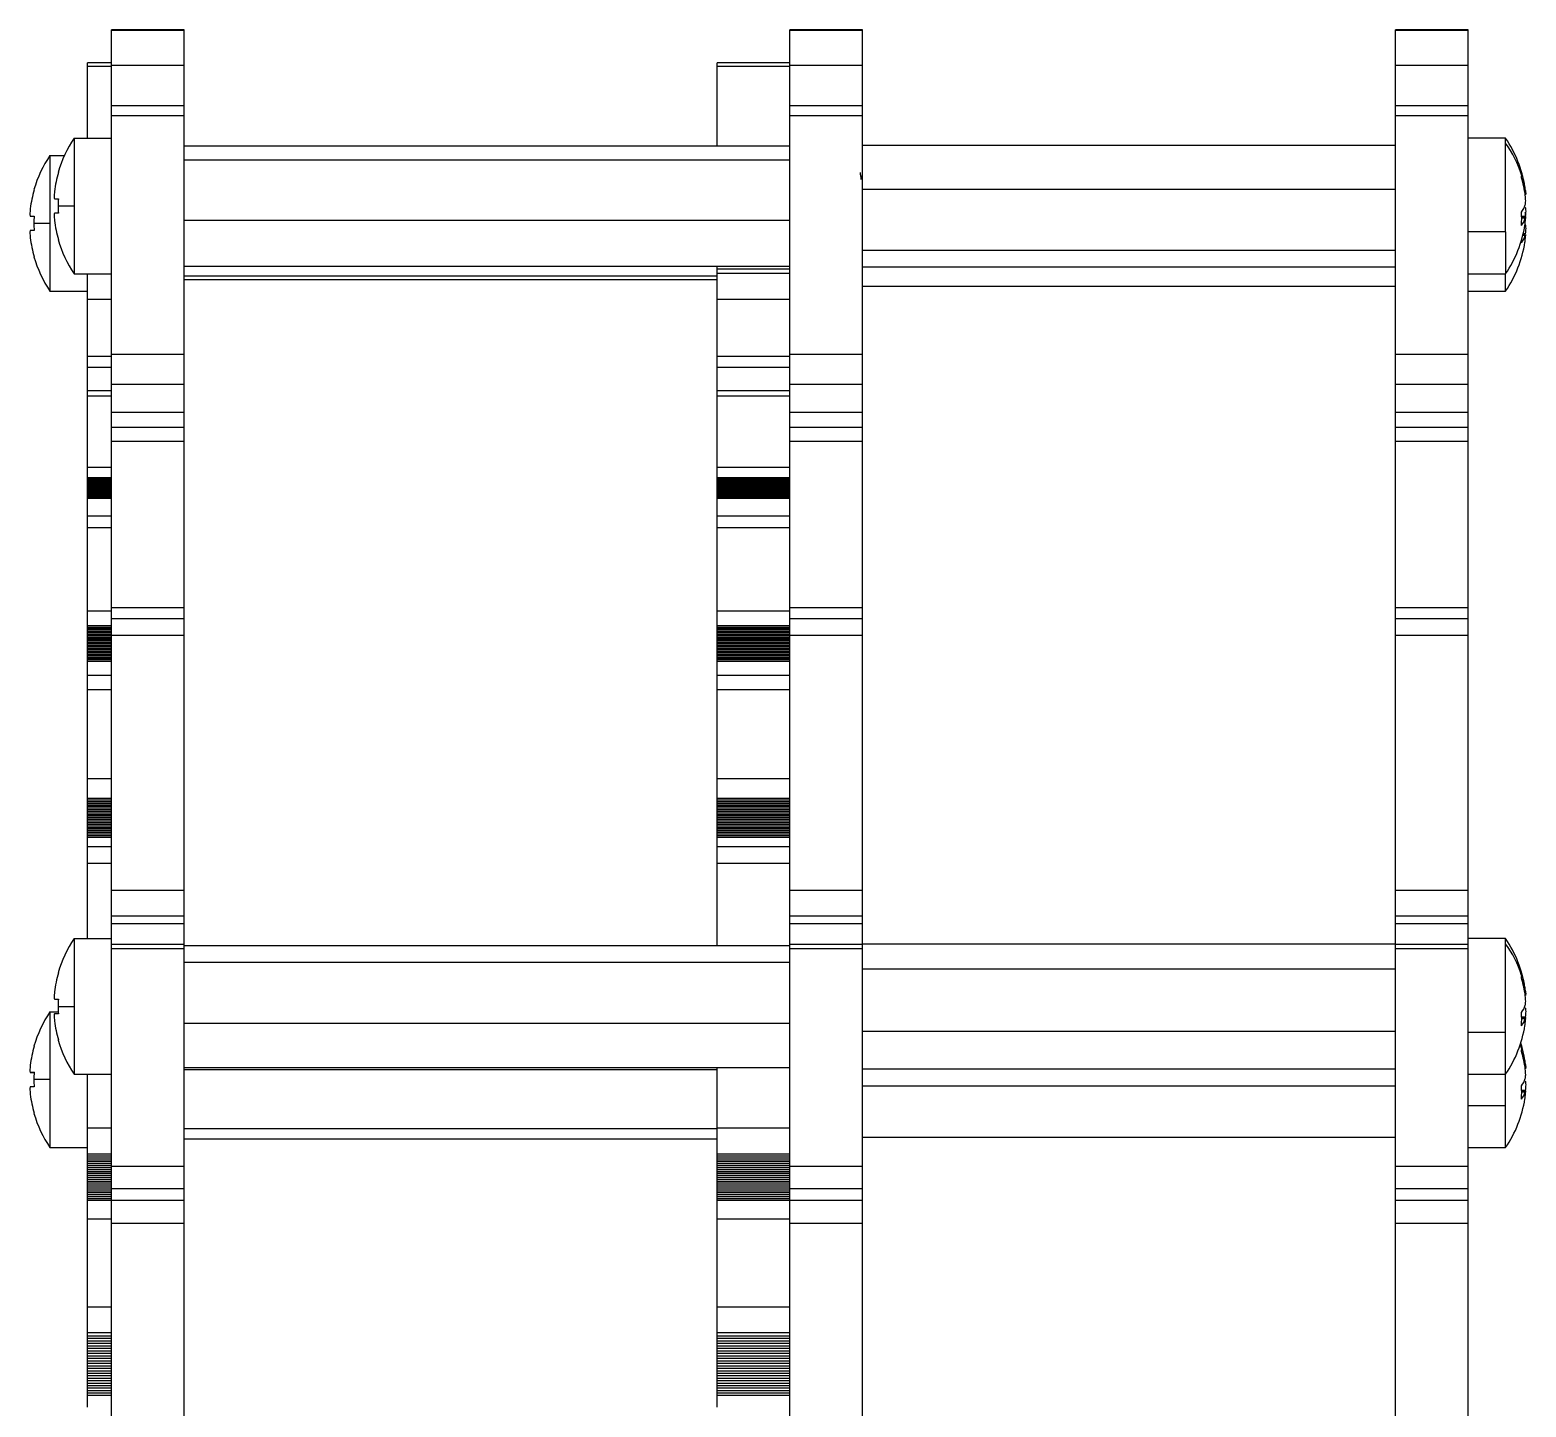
# Model space of a CAD drawing. Header units: millimetres. Extents: x 0 to 1189, y 0 to 841.
# Drawn here: x 203.2 to 326.7, y 274.3 to 388 of the extents above; entities that cross this region are included whole.
import ezdxf

# ---------------------------------------------------------------- set-up
doc = ezdxf.new("R2010")
doc.units = ezdxf.units.MM

msp = doc.modelspace()

# ---------------------------------------------------------------- linework, layer by layer
at = {"color": 7, "linetype": 'Continuous', "lineweight": 25}
for p, q in [((215.911, 387.968), (209.911, 387.968)), ((209.911, 387.939), (209.911, 387.968)), ((209.911, 387.939), (215.911, 387.939)), ((209.911, 385.051), (209.911, 387.939)), ((215.911, 387.939), (215.911, 387.968)), ((215.911, 385.051), (215.911, 387.939)), ((271.911, 387.968), (265.911, 387.968)), ((265.911, 387.939), (265.911, 387.968)), ((265.911, 387.939), (271.911, 387.939)), ((265.911, 385.051), (265.911, 387.939)), ((271.911, 387.939), (271.911, 387.968)), ((271.911, 385.051), (271.911, 387.939)), ((321.911, 387.968), (315.911, 387.968)), ((315.911, 387.939), (315.911, 387.968)), ((315.911, 387.939), (321.911, 387.939)), ((315.911, 385.051), (315.911, 387.939)), ((321.911, 387.939), (321.911, 387.968)), ((321.911, 385.051), (321.911, 387.939)), ((209.911, 385.246), (207.911, 385.246)), ((207.911, 384.987), (207.911, 385.246)), ((207.911, 379.042), (207.911, 384.987)), ((209.911, 385.051), (215.911, 385.051)), ((209.911, 381.732), (209.911, 385.051)), ((215.911, 381.732), (215.911, 385.051)), ((265.911, 385.246), (259.911, 385.246)), ((259.911, 384.987), (259.911, 385.246)), ((259.911, 384.987), (265.911, 384.987)), ((259.911, 378.41), (259.911, 384.987)), ((265.911, 385.051), (271.911, 385.051)), ((265.911, 381.732), (265.911, 385.051)), ((271.911, 381.732), (271.911, 385.051)), ((315.911, 385.051), (321.911, 385.051)), ((315.911, 381.732), (315.911, 385.051)), ((321.911, 381.732), (321.911, 385.051)), ((209.911, 381.732), (215.911, 381.732)), ((209.911, 380.916), (209.911, 381.732)), ((215.911, 380.916), (215.911, 381.732)), ((265.911, 381.732), (271.911, 381.732)), ((265.911, 380.916), (265.911, 381.732)), ((271.911, 380.916), (271.911, 381.732)), ((315.911, 381.732), (321.911, 381.732)), ((315.911, 380.916), (315.911, 381.732)), ((321.911, 380.916), (321.911, 381.732)), ((209.911, 380.916), (215.911, 380.916)), ((209.911, 361.201), (209.911, 380.916)), ((215.911, 361.201), (215.911, 380.916)), ((265.911, 380.916), (271.911, 380.916)), ((265.911, 361.201), (265.911, 380.916)), ((271.911, 361.201), (271.911, 380.916)), ((315.911, 380.916), (321.911, 380.916)), ((315.911, 361.201), (315.911, 380.916)), ((321.911, 361.201), (321.911, 380.916)), ((206.826, 379.042), (206.826, 373.442)), ((206.826, 379.042), (209.911, 379.042)), ((215.911, 378.41), (265.911, 378.41)), ((271.911, 378.468), (315.911, 378.468)), ((324.996, 379.042), (321.911, 379.042)), ((324.996, 378.617), (324.996, 379.042)), ((324.996, 371.303), (324.996, 378.617)), ((204.826, 377.614), (204.826, 372.014)), ((204.826, 377.614), (206.023, 377.614)), ((215.911, 377.244), (265.911, 377.244)), ((271.911, 375.881), (271.772, 375.881)), ((203.519, 374.778), (203.503, 374.787)), ((271.911, 374.815), (315.911, 374.815)), ((326.609, 374.409), (326.683, 374.409)), ((205.201, 374.042), (205.519, 374.042)), ((205.503, 373.442), (206.826, 373.442)), ((206.826, 373.442), (206.826, 367.842)), ((203.201, 372.614), (203.519, 372.614)), ((203.503, 372.014), (204.826, 372.014)), ((204.826, 372.014), (204.826, 366.414)), ((205.519, 372.842), (205.201, 372.842)), ((215.911, 372.276), (265.911, 372.276)), ((326.683, 372.474), (326.318, 372.474)), ((203.519, 371.414), (203.201, 371.414)), ((324.996, 371.303), (321.911, 371.303)), ((324.996, 371.303), (324.996, 367.842)), ((326.683, 371.046), (326.42, 371.046)), ((271.911, 369.788), (315.911, 369.788)), ((215.911, 368.473), (265.911, 368.473)), ((259.911, 368.241), (259.911, 368.473)), ((259.911, 368.241), (265.911, 368.241)), ((259.911, 367.899), (259.911, 368.241)), ((271.911, 368.415), (315.911, 368.415)), ((206.826, 367.842), (209.911, 367.842)), ((207.911, 365.748), (207.911, 367.842)), ((215.911, 367.683), (259.911, 367.683)), ((215.911, 367.361), (259.911, 367.361)), ((259.911, 367.899), (265.911, 367.899)), ((259.911, 365.748), (259.911, 367.899)), ((321.911, 367.842), (324.996, 367.842)), ((324.996, 366.414), (324.996, 367.842)), ((204.826, 366.414), (207.911, 366.414)), ((207.911, 361.059), (207.911, 365.748)), ((259.911, 365.748), (265.911, 365.748)), ((259.911, 361.059), (259.911, 365.748)), ((271.911, 366.824), (315.911, 366.824)), ((321.911, 366.414), (324.996, 366.414)), ((207.911, 361.059), (209.911, 361.059)), ((207.911, 360.132), (207.911, 361.059)), ((209.911, 361.201), (215.911, 361.201)), ((209.911, 358.728), (209.911, 361.201)), ((215.911, 358.728), (215.911, 361.201)), ((259.911, 361.059), (265.911, 361.059)), ((259.911, 360.132), (259.911, 361.059)), ((265.911, 361.201), (271.911, 361.201)), ((265.911, 358.728), (265.911, 361.201)), ((271.911, 358.728), (271.911, 361.201)), ((315.911, 361.201), (321.911, 361.201)), ((315.911, 358.728), (315.911, 361.201)), ((321.911, 358.728), (321.911, 361.201)), ((207.911, 358.215), (207.911, 360.132)), ((259.911, 360.132), (265.911, 360.132)), ((259.911, 358.215), (259.911, 360.132)), ((207.911, 357.761), (207.911, 358.215)), ((209.911, 358.728), (215.911, 358.728)), ((209.911, 356.429), (209.911, 358.728)), ((215.911, 356.429), (215.911, 358.728)), ((259.911, 358.215), (265.911, 358.215)), ((259.911, 357.761), (259.911, 358.215)), ((265.911, 358.728), (271.911, 358.728)), ((265.911, 356.429), (265.911, 358.728)), ((271.911, 356.429), (271.911, 358.728)), ((315.911, 358.728), (321.911, 358.728)), ((315.911, 356.429), (315.911, 358.728)), ((321.911, 356.429), (321.911, 358.728)), ((207.911, 351.892), (207.911, 357.761)), ((259.911, 357.761), (265.911, 357.761)), ((259.911, 351.892), (259.911, 357.761)), ((209.911, 356.429), (215.911, 356.429)), ((209.911, 355.187), (209.911, 356.429)), ((215.911, 355.187), (215.911, 356.429)), ((265.911, 356.429), (271.911, 356.429)), ((265.911, 355.187), (265.911, 356.429)), ((271.911, 355.187), (271.911, 356.429)), ((315.911, 356.429), (321.911, 356.429)), ((315.911, 355.187), (315.911, 356.429)), ((321.911, 355.187), (321.911, 356.429)), ((209.911, 355.187), (215.911, 355.187)), ((209.911, 354.027), (209.911, 355.187)), ((215.911, 354.027), (215.911, 355.187)), ((265.911, 355.187), (271.911, 355.187)), ((265.911, 354.027), (265.911, 355.187)), ((271.911, 354.027), (271.911, 355.187)), ((315.911, 355.187), (321.911, 355.187)), ((315.911, 354.027), (315.911, 355.187)), ((321.911, 354.027), (321.911, 355.187)), ((209.911, 354.027), (215.911, 354.027)), ((209.911, 340.307), (209.911, 354.027)), ((215.911, 340.307), (215.911, 354.027)), ((265.911, 354.027), (271.911, 354.027)), ((265.911, 340.307), (265.911, 354.027)), ((271.911, 340.307), (271.911, 354.027)), ((315.911, 354.027), (321.911, 354.027)), ((315.911, 340.307), (315.911, 354.027)), ((321.911, 340.307), (321.911, 354.027)), ((207.911, 351.892), (209.911, 351.892)), ((207.911, 351.048), (207.911, 351.892)), ((207.911, 350.976), (207.911, 351.048)), ((207.911, 350.905), (207.911, 350.976)), ((207.911, 350.834), (207.911, 350.905)), ((207.911, 350.762), (207.911, 350.834)), ((259.911, 351.892), (265.911, 351.892)), ((259.911, 351.048), (259.911, 351.892)), ((259.911, 351.048), (265.911, 351.048)), ((259.911, 350.976), (259.911, 351.048)), ((259.911, 350.976), (265.911, 350.976)), ((259.911, 350.905), (259.911, 350.976)), ((259.911, 350.905), (265.911, 350.905)), ((259.911, 350.834), (259.911, 350.905)), ((259.911, 350.834), (265.911, 350.834)), ((259.911, 350.762), (259.911, 350.834)), ((207.911, 350.691), (207.911, 350.762)), ((207.911, 350.62), (207.911, 350.691)), ((207.911, 350.548), (207.911, 350.62)), ((207.911, 350.477), (207.911, 350.548)), ((207.911, 350.405), (207.911, 350.477)), ((207.911, 350.334), (207.911, 350.405)), ((207.911, 350.262), (207.911, 350.334)), ((207.911, 350.19), (207.911, 350.262)), ((207.911, 350.119), (207.911, 350.19)), ((207.911, 350.047), (207.911, 350.119)), ((207.911, 349.975), (207.911, 350.047)), ((207.911, 349.904), (207.911, 349.975)), ((207.911, 349.832), (207.911, 349.904)), ((207.911, 349.76), (207.911, 349.832)), ((207.911, 349.688), (207.911, 349.76)), ((207.911, 349.616), (207.911, 349.688)), ((207.911, 349.544), (207.911, 349.616)), ((207.911, 349.472), (207.911, 349.544)), ((259.911, 350.762), (265.911, 350.762)), ((259.911, 350.691), (259.911, 350.762)), ((259.911, 350.691), (265.911, 350.691)), ((259.911, 350.62), (259.911, 350.691)), ((259.911, 350.62), (265.911, 350.62)), ((259.911, 350.548), (259.911, 350.62)), ((259.911, 350.548), (265.911, 350.548)), ((259.911, 350.477), (259.911, 350.548)), ((259.911, 350.477), (265.911, 350.477)), ((259.911, 350.405), (259.911, 350.477)), ((259.911, 350.405), (265.911, 350.405)), ((259.911, 350.334), (259.911, 350.405)), ((259.911, 350.334), (265.911, 350.334)), ((259.911, 350.262), (259.911, 350.334)), ((259.911, 350.262), (265.911, 350.262)), ((259.911, 350.19), (259.911, 350.262)), ((259.911, 350.19), (265.911, 350.19)), ((259.911, 350.119), (259.911, 350.19)), ((259.911, 350.119), (265.911, 350.119)), ((259.911, 350.047), (259.911, 350.119)), ((259.911, 350.047), (265.911, 350.047)), ((259.911, 349.975), (259.911, 350.047)), ((259.911, 349.975), (265.911, 349.975)), ((259.911, 349.904), (259.911, 349.975)), ((259.911, 349.904), (265.911, 349.904)), ((259.911, 349.832), (259.911, 349.904)), ((259.911, 349.832), (265.911, 349.832)), ((259.911, 349.76), (259.911, 349.832)), ((259.911, 349.76), (265.911, 349.76)), ((259.911, 349.688), (259.911, 349.76)), ((259.911, 349.688), (265.911, 349.688)), ((259.911, 349.616), (259.911, 349.688)), ((259.911, 349.616), (265.911, 349.616)), ((259.911, 349.544), (259.911, 349.616)), ((259.911, 349.544), (265.911, 349.544)), ((259.911, 349.472), (259.911, 349.544)), ((207.911, 349.4), (207.911, 349.472)), ((207.911, 349.328), (207.911, 349.4)), ((207.911, 347.885), (207.911, 349.328)), ((259.911, 349.472), (265.911, 349.472)), ((259.911, 349.4), (259.911, 349.472)), ((259.911, 349.4), (265.911, 349.4)), ((259.911, 349.328), (259.911, 349.4)), ((259.911, 349.328), (265.911, 349.328)), ((259.911, 347.885), (259.911, 349.328)), ((207.911, 346.921), (207.911, 347.885)), ((259.911, 347.885), (265.911, 347.885)), ((259.911, 346.921), (259.911, 347.885)), ((207.911, 340.03), (207.911, 346.921)), ((259.911, 346.921), (265.911, 346.921)), ((259.911, 340.03), (259.911, 346.921)), ((207.911, 340.03), (209.911, 340.03)), ((207.911, 338.819), (207.911, 340.03)), ((209.911, 340.307), (215.911, 340.307)), ((209.911, 339.385), (209.911, 340.307)), ((215.911, 339.385), (215.911, 340.307)), ((259.911, 340.03), (265.911, 340.03)), ((259.911, 338.819), (259.911, 340.03)), ((265.911, 340.307), (271.911, 340.307)), ((265.911, 339.385), (265.911, 340.307)), ((271.911, 339.385), (271.911, 340.307)), ((315.911, 340.307), (321.911, 340.307)), ((315.911, 339.385), (315.911, 340.307)), ((321.911, 339.385), (321.911, 340.307)), ((207.911, 338.697), (207.911, 338.819)), ((207.911, 338.576), (207.911, 338.697)), ((207.911, 338.454), (207.911, 338.576)), ((207.911, 338.332), (207.911, 338.454)), ((215.911, 339.385), (209.911, 339.385)), ((209.911, 338.034), (209.911, 339.385)), ((215.911, 338.034), (215.911, 339.385)), ((259.911, 338.819), (265.911, 338.819)), ((259.911, 338.697), (259.911, 338.819)), ((259.911, 338.697), (265.911, 338.697)), ((259.911, 338.576), (259.911, 338.697)), ((259.911, 338.576), (265.911, 338.576)), ((259.911, 338.454), (259.911, 338.576)), ((259.911, 338.454), (265.911, 338.454)), ((259.911, 338.332), (259.911, 338.454)), ((271.911, 339.385), (265.911, 339.385)), ((265.911, 338.034), (265.911, 339.385)), ((271.911, 338.034), (271.911, 339.385)), ((321.911, 339.385), (315.911, 339.385)), ((315.911, 338.034), (315.911, 339.385)), ((321.911, 338.034), (321.911, 339.385)), ((207.911, 338.21), (207.911, 338.332)), ((207.911, 338.088), (207.911, 338.21)), ((207.911, 337.966), (207.911, 338.088)), ((207.911, 337.844), (207.911, 337.966)), ((207.911, 337.722), (207.911, 337.844)), ((207.911, 337.6), (207.911, 337.722)), ((207.911, 337.478), (207.911, 337.6)), ((207.911, 337.355), (207.911, 337.478)), ((207.911, 337.233), (207.911, 337.355)), ((207.911, 337.11), (207.911, 337.233)), ((209.911, 338.034), (215.911, 338.034)), ((209.911, 316.995), (209.911, 338.034)), ((215.911, 316.995), (215.911, 338.034)), ((259.911, 338.332), (265.911, 338.332)), ((259.911, 338.21), (259.911, 338.332)), ((259.911, 338.21), (265.911, 338.21)), ((259.911, 338.088), (259.911, 338.21)), ((259.911, 338.088), (265.911, 338.088)), ((259.911, 337.966), (259.911, 338.088)), ((259.911, 337.966), (265.911, 337.966)), ((259.911, 337.844), (259.911, 337.966)), ((259.911, 337.844), (265.911, 337.844)), ((259.911, 337.722), (259.911, 337.844)), ((259.911, 337.722), (265.911, 337.722)), ((259.911, 337.6), (259.911, 337.722)), ((259.911, 337.6), (265.911, 337.6)), ((259.911, 337.478), (259.911, 337.6)), ((259.911, 337.478), (265.911, 337.478)), ((259.911, 337.355), (259.911, 337.478)), ((259.911, 337.355), (265.911, 337.355)), ((259.911, 337.233), (259.911, 337.355)), ((259.911, 337.233), (265.911, 337.233)), ((259.911, 337.11), (259.911, 337.233)), ((265.911, 338.034), (271.911, 338.034)), ((265.911, 316.995), (265.911, 338.034)), ((271.911, 316.995), (271.911, 338.034)), ((315.911, 338.034), (321.911, 338.034)), ((315.911, 316.995), (315.911, 338.034)), ((321.911, 316.995), (321.911, 338.034)), ((207.911, 336.987), (207.911, 337.11)), ((207.911, 336.865), (207.911, 336.987)), ((207.911, 336.742), (207.911, 336.865)), ((207.911, 336.619), (207.911, 336.742)), ((207.911, 336.496), (207.911, 336.619)), ((207.911, 336.373), (207.911, 336.496)), ((207.911, 336.25), (207.911, 336.373)), ((207.911, 336.127), (207.911, 336.25)), ((207.911, 336.004), (207.911, 336.127)), ((207.911, 335.88), (207.911, 336.004)), ((259.911, 337.11), (265.911, 337.11)), ((259.911, 336.987), (259.911, 337.11)), ((259.911, 336.987), (265.911, 336.987)), ((259.911, 336.865), (259.911, 336.987)), ((259.911, 336.865), (265.911, 336.865)), ((259.911, 336.742), (259.911, 336.865)), ((259.911, 336.742), (265.911, 336.742)), ((259.911, 336.619), (259.911, 336.742)), ((259.911, 336.619), (265.911, 336.619)), ((259.911, 336.496), (259.911, 336.619)), ((259.911, 336.496), (265.911, 336.496)), ((259.911, 336.373), (259.911, 336.496)), ((259.911, 336.373), (265.911, 336.373)), ((259.911, 336.25), (259.911, 336.373)), ((259.911, 336.25), (265.911, 336.25)), ((259.911, 336.127), (259.911, 336.25)), ((259.911, 336.127), (265.911, 336.127)), ((259.911, 336.004), (259.911, 336.127)), ((259.911, 336.004), (265.911, 336.004)), ((259.911, 335.88), (259.911, 336.004)), ((207.911, 334.725), (207.911, 335.88)), ((207.911, 333.531), (207.911, 334.725)), ((259.911, 335.88), (265.911, 335.88)), ((259.911, 334.725), (259.911, 335.88)), ((259.911, 334.725), (265.911, 334.725)), ((259.911, 333.531), (259.911, 334.725)), ((207.911, 326.185), (207.911, 333.531)), ((259.911, 333.531), (265.911, 333.531)), ((259.911, 326.185), (259.911, 333.531)), ((207.911, 324.569), (207.911, 326.185)), ((259.911, 326.185), (265.911, 326.185)), ((259.911, 324.569), (259.911, 326.185)), ((207.911, 324.437), (207.911, 324.569)), ((207.911, 324.304), (207.911, 324.437)), ((207.911, 324.171), (207.911, 324.304)), ((207.911, 324.038), (207.911, 324.171)), ((207.911, 323.904), (207.911, 324.038)), ((207.911, 323.771), (207.911, 323.904)), ((207.911, 323.638), (207.911, 323.771)), ((207.911, 323.505), (207.911, 323.638)), ((259.911, 324.569), (265.911, 324.569)), ((259.911, 324.437), (259.911, 324.569)), ((259.911, 324.437), (265.911, 324.437)), ((259.911, 324.304), (259.911, 324.437)), ((259.911, 324.304), (265.911, 324.304)), ((259.911, 324.171), (259.911, 324.304)), ((259.911, 324.171), (265.911, 324.171)), ((259.911, 324.038), (259.911, 324.171)), ((259.911, 324.038), (265.911, 324.038)), ((259.911, 323.904), (259.911, 324.038)), ((259.911, 323.904), (265.911, 323.904)), ((259.911, 323.771), (259.911, 323.904)), ((259.911, 323.771), (265.911, 323.771)), ((259.911, 323.638), (259.911, 323.771)), ((259.911, 323.638), (265.911, 323.638)), ((259.911, 323.505), (259.911, 323.638)), ((207.911, 323.371), (207.911, 323.505)), ((207.911, 323.238), (207.911, 323.371)), ((207.911, 323.104), (207.911, 323.238)), ((207.911, 322.97), (207.911, 323.104)), ((207.911, 322.837), (207.911, 322.97)), ((207.911, 322.703), (207.911, 322.837)), ((207.911, 322.569), (207.911, 322.703)), ((207.911, 322.435), (207.911, 322.569)), ((207.911, 322.301), (207.911, 322.435)), ((259.911, 323.505), (265.911, 323.505)), ((259.911, 323.371), (259.911, 323.505)), ((259.911, 323.371), (265.911, 323.371)), ((259.911, 323.238), (259.911, 323.371)), ((259.911, 323.238), (265.911, 323.238)), ((259.911, 323.104), (259.911, 323.238)), ((259.911, 323.104), (265.911, 323.104)), ((259.911, 322.97), (259.911, 323.104)), ((259.911, 322.97), (265.911, 322.97)), ((259.911, 322.837), (259.911, 322.97)), ((259.911, 322.837), (265.911, 322.837)), ((259.911, 322.703), (259.911, 322.837)), ((259.911, 322.703), (265.911, 322.703)), ((259.911, 322.569), (259.911, 322.703)), ((259.911, 322.569), (265.911, 322.569)), ((259.911, 322.435), (259.911, 322.569)), ((259.911, 322.435), (265.911, 322.435)), ((259.911, 322.301), (259.911, 322.435)), ((207.911, 322.167), (207.911, 322.301)), ((207.911, 322.033), (207.911, 322.167)), ((207.911, 321.899), (207.911, 322.033)), ((207.911, 321.765), (207.911, 321.899)), ((207.911, 321.63), (207.911, 321.765)), ((207.911, 321.496), (207.911, 321.63)), ((207.911, 321.362), (207.911, 321.496)), ((207.911, 320.587), (207.911, 321.362)), ((259.911, 322.301), (265.911, 322.301)), ((259.911, 322.167), (259.911, 322.301)), ((259.911, 322.167), (265.911, 322.167)), ((259.911, 322.033), (259.911, 322.167)), ((259.911, 322.033), (265.911, 322.033)), ((259.911, 321.899), (259.911, 322.033)), ((259.911, 321.899), (265.911, 321.899)), ((259.911, 321.765), (259.911, 321.899)), ((259.911, 321.765), (265.911, 321.765)), ((259.911, 321.63), (259.911, 321.765)), ((259.911, 321.63), (265.911, 321.63)), ((259.911, 321.496), (259.911, 321.63)), ((259.911, 321.496), (265.911, 321.496)), ((259.911, 321.362), (259.911, 321.496)), ((259.911, 321.362), (265.911, 321.362)), ((259.911, 320.587), (259.911, 321.362)), ((207.911, 319.201), (207.911, 320.587)), ((259.911, 320.587), (265.911, 320.587)), ((259.911, 319.201), (259.911, 320.587)), ((207.911, 312.989), (207.911, 319.201)), ((259.911, 319.201), (265.911, 319.201)), ((259.911, 312.418), (259.911, 319.201)), ((209.911, 316.995), (215.911, 316.995)), ((209.911, 314.871), (209.911, 316.995)), ((215.911, 314.871), (215.911, 316.995)), ((265.911, 316.995), (271.911, 316.995)), ((265.911, 314.871), (265.911, 316.995)), ((271.911, 314.871), (271.911, 316.995)), ((315.911, 316.995), (321.911, 316.995)), ((315.911, 314.871), (315.911, 316.995)), ((321.911, 314.871), (321.911, 316.995)), ((209.911, 314.871), (215.911, 314.871)), ((209.911, 314.245), (209.911, 314.871)), ((209.911, 314.245), (215.911, 314.245)), ((209.911, 312.534), (209.911, 314.245)), ((215.911, 314.245), (215.911, 314.871)), ((215.911, 312.534), (215.911, 314.245)), ((265.911, 314.871), (271.911, 314.871)), ((265.911, 314.245), (265.911, 314.871)), ((265.911, 314.245), (271.911, 314.245)), ((265.911, 312.534), (265.911, 314.245)), ((271.911, 314.245), (271.911, 314.871)), ((271.911, 312.534), (271.911, 314.245)), ((315.911, 314.871), (321.911, 314.871)), ((315.911, 314.245), (315.911, 314.871)), ((315.911, 314.245), (321.911, 314.245)), ((315.911, 312.534), (315.911, 314.245)), ((321.911, 314.245), (321.911, 314.871)), ((321.911, 312.534), (321.911, 314.245)), ((206.826, 312.989), (206.826, 307.389)), ((206.826, 312.989), (209.911, 312.989)), ((209.911, 312.534), (215.911, 312.534)), ((209.911, 312.169), (209.911, 312.534)), ((215.911, 312.169), (215.911, 312.534)), ((265.911, 312.534), (271.911, 312.534)), ((265.911, 312.169), (265.911, 312.534)), ((271.911, 312.549), (315.911, 312.549)), ((271.911, 312.169), (271.911, 312.534)), ((315.911, 312.534), (321.911, 312.534)), ((315.911, 312.169), (315.911, 312.534)), ((324.996, 312.989), (321.911, 312.989)), ((321.911, 312.169), (321.911, 312.534)), ((324.996, 312.564), (324.996, 312.989)), ((324.996, 305.25), (324.996, 312.564)), ((209.911, 312.169), (215.911, 312.169)), ((209.911, 294.22), (209.911, 312.169)), ((215.911, 312.418), (265.911, 312.418)), ((215.911, 294.22), (215.911, 312.169)), ((265.911, 312.169), (271.911, 312.169)), ((265.911, 294.22), (265.911, 312.169)), ((271.911, 294.22), (271.911, 312.169)), ((315.911, 312.169), (321.911, 312.169)), ((315.911, 294.22), (315.911, 312.169)), ((321.911, 294.22), (321.911, 312.169)), ((215.911, 311.033), (265.911, 311.033)), ((271.911, 310.496), (315.911, 310.496)), ((205.201, 307.989), (205.519, 307.989)), ((326.609, 308.356), (326.683, 308.356)), ((204.826, 306.937), (204.826, 301.364)), ((204.826, 306.937), (205.512, 306.937)), ((205.519, 306.789), (205.201, 306.789)), ((205.503, 307.389), (206.826, 307.389)), ((206.826, 307.389), (206.826, 301.789)), ((326.683, 306.421), (326.318, 306.421)), ((215.911, 306.004), (265.911, 306.004)), ((271.911, 305.336), (315.911, 305.336)), ((324.996, 305.25), (321.911, 305.25)), ((324.996, 301.789), (324.996, 305.25)), ((203.201, 301.943), (203.519, 301.943)), ((206.826, 301.789), (209.911, 301.789)), ((207.911, 297.381), (207.911, 301.789)), ((215.911, 302.359), (265.911, 302.359)), ((215.911, 302.182), (259.911, 302.182)), ((259.911, 297.381), (259.911, 302.359)), ((271.911, 302.228), (315.911, 302.228)), ((321.911, 301.789), (324.996, 301.789)), ((324.996, 299.199), (324.996, 301.789)), ((326.609, 302.304), (326.683, 302.304)), ((204.826, 301.364), (204.826, 295.737)), ((271.911, 300.827), (315.911, 300.827)), ((326.683, 300.37), (326.318, 300.37)), ((324.996, 299.199), (321.911, 299.199)), ((324.996, 295.737), (324.996, 299.199)), ((207.911, 295.22), (207.911, 297.381)), ((215.911, 297.32), (259.911, 297.32)), ((215.911, 296.474), (259.911, 296.474)), ((259.911, 297.381), (265.911, 297.381)), ((259.911, 295.22), (259.911, 297.381)), ((271.911, 296.604), (315.911, 296.604)), ((204.826, 295.737), (207.911, 295.737)), ((207.911, 295.06), (207.911, 295.22)), ((259.911, 295.22), (265.911, 295.22)), ((259.911, 295.06), (259.911, 295.22)), ((321.911, 295.737), (324.996, 295.737)), ((207.911, 294.9), (207.911, 295.06)), ((207.911, 294.74), (207.911, 294.9)), ((207.911, 294.58), (207.911, 294.74)), ((207.911, 294.42), (207.911, 294.58)), ((207.911, 294.26), (207.911, 294.42)), ((207.911, 294.1), (207.911, 294.26)), ((207.911, 293.94), (207.911, 294.1)), ((209.911, 294.22), (215.911, 294.22)), ((209.911, 292.362), (209.911, 294.22)), ((215.911, 292.362), (215.911, 294.22)), ((259.911, 295.06), (265.911, 295.06)), ((259.911, 294.9), (259.911, 295.06)), ((259.911, 294.9), (265.911, 294.9)), ((259.911, 294.74), (259.911, 294.9)), ((259.911, 294.74), (265.911, 294.74)), ((259.911, 294.58), (259.911, 294.74)), ((259.911, 294.58), (265.911, 294.58)), ((259.911, 294.42), (259.911, 294.58)), ((259.911, 294.42), (265.911, 294.42)), ((259.911, 294.26), (259.911, 294.42)), ((259.911, 294.26), (265.911, 294.26)), ((259.911, 294.1), (259.911, 294.26)), ((259.911, 294.1), (265.911, 294.1)), ((259.911, 293.94), (259.911, 294.1)), ((265.911, 294.22), (271.911, 294.22)), ((265.911, 292.362), (265.911, 294.22)), ((271.911, 292.362), (271.911, 294.22)), ((315.911, 294.22), (321.911, 294.22)), ((315.911, 292.362), (315.911, 294.22)), ((321.911, 292.362), (321.911, 294.22)), ((207.911, 293.78), (207.911, 293.94)), ((207.911, 293.621), (207.911, 293.78)), ((207.911, 293.461), (207.911, 293.621)), ((207.911, 293.301), (207.911, 293.461)), ((207.911, 293.142), (207.911, 293.301)), ((207.911, 292.982), (207.911, 293.142)), ((207.911, 292.823), (207.911, 292.982)), ((207.911, 292.663), (207.911, 292.823)), ((259.911, 293.94), (265.911, 293.94)), ((259.911, 293.78), (259.911, 293.94)), ((259.911, 293.78), (265.911, 293.78)), ((259.911, 293.621), (259.911, 293.78)), ((259.911, 293.621), (265.911, 293.621)), ((259.911, 293.461), (259.911, 293.621)), ((259.911, 293.461), (265.911, 293.461)), ((259.911, 293.301), (259.911, 293.461)), ((259.911, 293.301), (265.911, 293.301)), ((259.911, 293.142), (259.911, 293.301)), ((259.911, 293.142), (265.911, 293.142)), ((259.911, 292.982), (259.911, 293.142)), ((259.911, 292.982), (265.911, 292.982)), ((259.911, 292.823), (259.911, 292.982)), ((259.911, 292.823), (265.911, 292.823)), ((259.911, 292.663), (259.911, 292.823)), ((207.911, 292.504), (207.911, 292.663)), ((207.911, 292.344), (207.911, 292.504)), ((207.911, 292.185), (207.911, 292.344)), ((207.911, 292.026), (207.911, 292.185)), ((207.911, 291.867), (207.911, 292.026)), ((207.911, 291.708), (207.911, 291.867)), ((207.911, 291.549), (207.911, 291.708)), ((207.911, 291.39), (207.911, 291.549)), ((209.911, 292.362), (215.911, 292.362)), ((209.911, 291.4), (209.911, 292.362)), ((215.911, 291.4), (215.911, 292.362)), ((259.911, 292.663), (265.911, 292.663)), ((259.911, 292.504), (259.911, 292.663)), ((259.911, 292.504), (265.911, 292.504)), ((259.911, 292.344), (259.911, 292.504)), ((259.911, 292.344), (265.911, 292.344)), ((259.911, 292.185), (259.911, 292.344)), ((259.911, 292.185), (265.911, 292.185)), ((259.911, 292.026), (259.911, 292.185)), ((259.911, 292.026), (265.911, 292.026)), ((259.911, 291.867), (259.911, 292.026)), ((259.911, 291.867), (265.911, 291.867)), ((259.911, 291.708), (259.911, 291.867)), ((259.911, 291.708), (265.911, 291.708)), ((259.911, 291.549), (259.911, 291.708)), ((259.911, 291.549), (265.911, 291.549)), ((259.911, 291.39), (259.911, 291.549)), ((265.911, 292.362), (271.911, 292.362)), ((265.911, 291.4), (265.911, 292.362)), ((271.911, 291.4), (271.911, 292.362)), ((315.911, 292.362), (321.911, 292.362)), ((315.911, 291.4), (315.911, 292.362)), ((321.911, 291.4), (321.911, 292.362)), ((207.911, 291.388), (207.911, 291.39)), ((207.911, 289.869), (207.911, 291.388)), ((209.911, 291.4), (215.911, 291.4)), ((209.911, 289.491), (209.911, 291.4)), ((215.911, 289.491), (215.911, 291.4)), ((259.911, 291.39), (265.911, 291.39)), ((259.911, 291.388), (259.911, 291.39)), ((259.911, 291.388), (265.911, 291.388)), ((259.911, 289.869), (259.911, 291.388)), ((265.911, 291.4), (271.911, 291.4)), ((265.911, 289.491), (265.911, 291.4)), ((271.911, 289.491), (271.911, 291.4)), ((315.911, 291.4), (321.911, 291.4)), ((315.911, 289.491), (315.911, 291.4)), ((321.911, 289.491), (321.911, 291.4)), ((207.911, 289.869), (209.911, 289.869)), ((207.911, 282.596), (207.911, 289.869)), ((209.911, 289.491), (215.911, 289.491)), ((209.911, 273.391), (209.911, 289.491)), ((215.911, 273.391), (215.911, 289.491)), ((259.911, 289.869), (265.911, 289.869)), ((259.911, 282.596), (259.911, 289.869)), ((265.911, 289.491), (271.911, 289.491)), ((265.911, 273.391), (265.911, 289.491)), ((271.911, 273.391), (271.911, 289.491)), ((315.911, 289.491), (321.911, 289.491)), ((315.911, 273.391), (315.911, 289.491)), ((321.911, 273.391), (321.911, 289.491)), ((207.911, 280.478), (207.911, 282.596)), ((259.911, 282.596), (265.911, 282.596)), ((259.911, 280.478), (259.911, 282.596)), ((207.911, 280.219), (207.911, 280.478)), ((259.911, 280.478), (265.911, 280.478)), ((259.911, 280.219), (259.911, 280.478)), ((207.911, 280.011), (207.911, 280.219)), ((207.911, 279.803), (207.911, 280.011)), ((207.911, 279.596), (207.911, 279.803)), ((207.911, 279.388), (207.911, 279.596)), ((207.911, 279.181), (207.911, 279.388)), ((207.911, 278.975), (207.911, 279.181)), ((259.911, 280.219), (265.911, 280.219)), ((259.911, 280.011), (259.911, 280.219)), ((259.911, 280.011), (265.911, 280.011)), ((259.911, 279.803), (259.911, 280.011)), ((259.911, 279.803), (265.911, 279.803)), ((259.911, 279.596), (259.911, 279.803)), ((259.911, 279.596), (265.911, 279.596)), ((259.911, 279.388), (259.911, 279.596)), ((259.911, 279.388), (265.911, 279.388)), ((259.911, 279.181), (259.911, 279.388)), ((259.911, 279.181), (265.911, 279.181)), ((259.911, 278.975), (259.911, 279.181)), ((207.911, 278.768), (207.911, 278.975)), ((207.911, 278.562), (207.911, 278.768)), ((207.911, 278.356), (207.911, 278.562)), ((207.911, 278.15), (207.911, 278.356)), ((207.911, 277.945), (207.911, 278.15)), ((207.911, 277.74), (207.911, 277.945)), ((259.911, 278.975), (265.911, 278.975)), ((259.911, 278.768), (259.911, 278.975)), ((259.911, 278.768), (265.911, 278.768)), ((259.911, 278.562), (259.911, 278.768)), ((259.911, 278.562), (265.911, 278.562)), ((259.911, 278.356), (259.911, 278.562)), ((259.911, 278.356), (265.911, 278.356)), ((259.911, 278.15), (259.911, 278.356)), ((259.911, 278.15), (265.911, 278.15)), ((259.911, 277.945), (259.911, 278.15)), ((259.911, 277.945), (265.911, 277.945)), ((259.911, 277.74), (259.911, 277.945)), ((207.911, 277.535), (207.911, 277.74)), ((207.911, 277.33), (207.911, 277.535)), ((207.911, 277.126), (207.911, 277.33)), ((207.911, 276.921), (207.911, 277.126)), ((207.911, 276.717), (207.911, 276.921)), ((207.911, 276.514), (207.911, 276.717)), ((259.911, 277.74), (265.911, 277.74)), ((259.911, 277.535), (259.911, 277.74)), ((259.911, 277.535), (265.911, 277.535)), ((259.911, 277.33), (259.911, 277.535)), ((259.911, 277.33), (265.911, 277.33)), ((259.911, 277.126), (259.911, 277.33)), ((259.911, 277.126), (265.911, 277.126)), ((259.911, 276.921), (259.911, 277.126)), ((259.911, 276.921), (265.911, 276.921)), ((259.911, 276.717), (259.911, 276.921)), ((259.911, 276.717), (265.911, 276.717)), ((259.911, 276.514), (259.911, 276.717)), ((207.911, 276.311), (207.911, 276.514)), ((207.911, 276.107), (207.911, 276.311)), ((207.911, 275.905), (207.911, 276.107)), ((207.911, 275.702), (207.911, 275.905)), ((207.911, 275.5), (207.911, 275.702)), ((207.911, 275.298), (207.911, 275.5)), ((259.911, 276.514), (265.911, 276.514)), ((259.911, 276.311), (259.911, 276.514)), ((259.911, 276.311), (265.911, 276.311)), ((259.911, 276.107), (259.911, 276.311)), ((259.911, 276.107), (265.911, 276.107)), ((259.911, 275.905), (259.911, 276.107)), ((259.911, 275.905), (265.911, 275.905)), ((259.911, 275.702), (259.911, 275.905)), ((259.911, 275.702), (265.911, 275.702)), ((259.911, 275.5), (259.911, 275.702)), ((259.911, 275.5), (265.911, 275.5)), ((259.911, 275.298), (259.911, 275.5)), ((207.911, 274.33), (207.911, 275.298)), ((259.911, 275.298), (265.911, 275.298)), ((259.911, 274.328), (259.911, 275.298))]:
    msp.add_line(p, q, dxfattribs=at)
at = {"color": 8, "linetype": 'Continuous', "lineweight": 25}
for p, q in [((207.911, 384.987), (209.911, 384.987)), ((326.548, 374.78), (326.621, 374.78)), ((326.619, 373.352), (326.621, 373.352)), ((326.621, 372.562), (326.317, 372.562)), ((326.621, 372.429), (326.319, 372.429)), ((326.594, 371.917), (326.621, 371.917)), ((326.621, 371.001), (326.409, 371.001)), ((326.621, 371.134), (326.441, 371.134)), ((207.911, 365.748), (209.911, 365.748)), ((207.911, 360.132), (209.911, 360.132)), ((207.911, 358.215), (209.911, 358.215)), ((207.911, 357.761), (209.911, 357.761)), ((207.911, 351.048), (209.911, 351.048)), ((207.911, 350.976), (209.911, 350.976)), ((207.911, 350.905), (209.911, 350.905)), ((207.911, 350.834), (209.911, 350.834)), ((207.911, 350.762), (209.911, 350.762)), ((207.911, 350.691), (209.911, 350.691)), ((207.911, 350.62), (209.911, 350.62)), ((207.911, 350.548), (209.911, 350.548)), ((207.911, 350.477), (209.911, 350.477)), ((207.911, 350.405), (209.911, 350.405)), ((207.911, 350.334), (209.911, 350.334)), ((207.911, 350.262), (209.911, 350.262)), ((207.911, 350.19), (209.911, 350.19)), ((207.911, 350.119), (209.911, 350.119)), ((207.911, 350.047), (209.911, 350.047)), ((207.911, 349.975), (209.911, 349.975)), ((207.911, 349.904), (209.911, 349.904)), ((207.911, 349.832), (209.911, 349.832)), ((207.911, 349.76), (209.911, 349.76)), ((207.911, 349.688), (209.911, 349.688)), ((207.911, 349.616), (209.911, 349.616)), ((207.911, 349.544), (209.911, 349.544)), ((207.911, 349.472), (209.911, 349.472)), ((207.911, 349.4), (209.911, 349.4)), ((207.911, 349.328), (209.911, 349.328)), ((207.911, 347.885), (209.911, 347.885)), ((207.911, 346.921), (209.911, 346.921)), ((207.911, 338.819), (209.911, 338.819)), ((207.911, 338.697), (209.911, 338.697)), ((207.911, 338.576), (209.911, 338.576)), ((207.911, 338.454), (209.911, 338.454)), ((207.911, 338.332), (209.911, 338.332)), ((207.911, 338.21), (209.911, 338.21)), ((207.911, 338.088), (209.911, 338.088)), ((207.911, 337.966), (209.911, 337.966)), ((207.911, 337.844), (209.911, 337.844)), ((207.911, 337.722), (209.911, 337.722)), ((207.911, 337.6), (209.911, 337.6)), ((207.911, 337.478), (209.911, 337.478)), ((207.911, 337.355), (209.911, 337.355)), ((207.911, 337.233), (209.911, 337.233)), ((207.911, 337.11), (209.911, 337.11)), ((207.911, 336.987), (209.911, 336.987)), ((207.911, 336.865), (209.911, 336.865)), ((207.911, 336.742), (209.911, 336.742)), ((207.911, 336.619), (209.911, 336.619)), ((207.911, 336.496), (209.911, 336.496)), ((207.911, 336.373), (209.911, 336.373)), ((207.911, 336.25), (209.911, 336.25)), ((207.911, 336.127), (209.911, 336.127)), ((207.911, 336.004), (209.911, 336.004)), ((207.911, 335.88), (209.911, 335.88)), ((207.911, 334.725), (209.911, 334.725)), ((207.911, 333.531), (209.911, 333.531)), ((207.911, 326.185), (209.911, 326.185)), ((207.911, 324.569), (209.911, 324.569)), ((207.911, 324.437), (209.911, 324.437)), ((207.911, 324.304), (209.911, 324.304)), ((207.911, 324.171), (209.911, 324.171)), ((207.911, 324.038), (209.911, 324.038)), ((207.911, 323.904), (209.911, 323.904)), ((207.911, 323.771), (209.911, 323.771)), ((207.911, 323.638), (209.911, 323.638)), ((207.911, 323.505), (209.911, 323.505)), ((207.911, 323.371), (209.911, 323.371)), ((207.911, 323.238), (209.911, 323.238)), ((207.911, 323.104), (209.911, 323.104)), ((207.911, 322.97), (209.911, 322.97)), ((207.911, 322.837), (209.911, 322.837)), ((207.911, 322.703), (209.911, 322.703)), ((207.911, 322.569), (209.911, 322.569)), ((207.911, 322.435), (209.911, 322.435)), ((207.911, 322.301), (209.911, 322.301)), ((207.911, 322.167), (209.911, 322.167)), ((207.911, 322.033), (209.911, 322.033)), ((207.911, 321.899), (209.911, 321.899)), ((207.911, 321.765), (209.911, 321.765)), ((207.911, 321.63), (209.911, 321.63)), ((207.911, 321.496), (209.911, 321.496)), ((207.911, 321.362), (209.911, 321.362)), ((207.911, 320.587), (209.911, 320.587)), ((207.911, 319.201), (209.911, 319.201)), ((326.548, 308.727), (326.621, 308.727)), ((326.621, 306.509), (326.317, 306.509)), ((326.621, 306.376), (326.319, 306.376)), ((326.319, 303.9), (326.204, 304.244)), ((326.548, 302.675), (326.621, 302.675)), ((326.621, 300.457), (326.317, 300.457)), ((326.621, 300.324), (326.319, 300.324)), ((207.911, 297.381), (209.911, 297.381)), ((207.911, 295.22), (209.911, 295.22)), ((207.911, 295.06), (209.911, 295.06)), ((207.911, 294.9), (209.911, 294.9)), ((207.911, 294.74), (209.911, 294.74)), ((207.911, 294.58), (209.911, 294.58)), ((207.911, 294.42), (209.911, 294.42)), ((207.911, 294.26), (209.911, 294.26)), ((207.911, 294.1), (209.911, 294.1)), ((207.911, 293.94), (209.911, 293.94)), ((207.911, 293.78), (209.911, 293.78)), ((207.911, 293.621), (209.911, 293.621)), ((207.911, 293.461), (209.911, 293.461)), ((207.911, 293.301), (209.911, 293.301)), ((207.911, 293.142), (209.911, 293.142)), ((207.911, 292.982), (209.911, 292.982)), ((207.911, 292.823), (209.911, 292.823)), ((207.911, 292.663), (209.911, 292.663)), ((207.911, 292.504), (209.911, 292.504)), ((207.911, 292.344), (209.911, 292.344)), ((207.911, 292.185), (209.911, 292.185)), ((207.911, 292.026), (209.911, 292.026)), ((207.911, 291.867), (209.911, 291.867)), ((207.911, 291.708), (209.911, 291.708)), ((207.911, 291.549), (209.911, 291.549)), ((207.911, 291.39), (209.911, 291.39)), ((207.911, 291.388), (209.911, 291.388)), ((207.911, 282.596), (209.911, 282.596)), ((207.911, 280.478), (209.911, 280.478)), ((207.911, 280.219), (209.911, 280.219)), ((207.911, 280.011), (209.911, 280.011)), ((207.911, 279.803), (209.911, 279.803)), ((207.911, 279.596), (209.911, 279.596)), ((207.911, 279.388), (209.911, 279.388)), ((207.911, 279.181), (209.911, 279.181)), ((207.911, 278.975), (209.911, 278.975)), ((207.911, 278.768), (209.911, 278.768)), ((207.911, 278.562), (209.911, 278.562)), ((207.911, 278.356), (209.911, 278.356)), ((207.911, 278.15), (209.911, 278.15)), ((207.911, 277.945), (209.911, 277.945)), ((207.911, 277.74), (209.911, 277.74)), ((207.911, 277.535), (209.911, 277.535)), ((207.911, 277.33), (209.911, 277.33)), ((207.911, 277.126), (209.911, 277.126)), ((207.911, 276.921), (209.911, 276.921)), ((207.911, 276.717), (209.911, 276.717)), ((207.911, 276.514), (209.911, 276.514)), ((207.911, 276.311), (209.911, 276.311)), ((207.911, 276.107), (209.911, 276.107)), ((207.911, 275.905), (209.911, 275.905)), ((207.911, 275.702), (209.911, 275.702)), ((207.911, 275.5), (209.911, 275.5)), ((207.911, 275.298), (209.911, 275.298))]:
    msp.add_line(p, q, dxfattribs=at)
at = {"color": 7, "linetype": 'Continuous', "lineweight": 25, "flags": 128}
for points in [[(326.587, 371.87), (326.595, 371.92), (326.621, 372.103)], [(326.303, 370.404), (326.31, 370.541), (326.314, 370.651)], [(326.587, 370.442), (326.595, 370.493), (326.621, 370.676)], [(203.519, 369.25), (203.512, 369.245), (203.507, 369.243), (203.504, 369.241), (203.503, 369.24)], [(326.587, 305.817), (326.595, 305.867), (326.621, 306.05)], [(203.519, 304.098), (203.512, 304.103), (203.507, 304.107), (203.504, 304.109), (203.503, 304.11), (203.504, 304.111), (203.507, 304.11), (203.512, 304.107), (203.519, 304.104)], [(326.587, 299.766), (326.595, 299.816), (326.621, 299.999)]]:
    msp.add_lwpolyline(points, dxfattribs=at)
at = {"color": 7, "linetype": 'Continuous', "lineweight": 25}
for centre, radius, start, end in [((215.111, 373.442), 10, 145.9442, 163.89789), ((316.711, 373.442), 10, 9.04035, 34.0558), ((317.785, 373.325), 8.944, 17.43457, 36.27675), ((213.111, 372.014), 10, 145.9442, 163.89789), ((215.111, 373.442), 9.982, 163.92348, 173.0954), ((203.673, 373.029), 3.674, 59.84075, 60.13004), ((318.078, 373.659), 8.616, 7.47652, 17.3326), ((324.85, 376.009), 1.469, 359.85179, 8.48615), ((324.483, 376.01), 1.836, 352.41092, 359.85116), ((318.078, 373.201), 8.616, 7.47657, 17.33256), ((213.111, 372.014), 9.982, 163.92348, 173.0954), ((216.71, 373.442), 11.206, 176.93183, 180.00101), ((216.71, 373.441), 11.206, 179.99903, 183.06814), ((324.72, 374.167), 2.002, 322.24284, 341.69932), ((214.698, 372.014), 11.195, 176.92886, 180.00113), ((214.698, 372.014), 11.195, 179.99886, 183.07113), ((215.111, 373.442), 9.982, 186.9046, 196.07652), ((316.711, 373.442), 10, 325.9442, 350.95965), ((316.746, 372.386), 9.573, 356.679, 3.321), ((324.72, 373.058), 2.002, 322.24247, 341.6994), ((213.111, 372.014), 9.982, 186.9046, 196.07652), ((208.252, 365.928), 5.48, 119.91762, 120.11159), ((215.111, 373.442), 10, 196.10211, 214.0558), ((324.72, 371.63), 2.002, 322.24284, 341.69932), ((316.711, 372.014), 10, 325.9442, 350.95965), ((213.111, 372.014), 10, 196.10211, 214.0558), ((215.111, 307.389), 10, 145.9442, 163.89789), ((316.711, 307.389), 10, 9.04035, 34.0558), ((317.785, 307.272), 8.944, 17.43455, 36.27673), ((215.111, 307.389), 9.982, 163.92348, 173.0954), ((205.615, 310.336), 0.207, 237.41427, 242.55403), ((318.078, 307.606), 8.616, 7.47656, 17.33253), ((324.85, 309.956), 1.469, 359.85179, 8.48605), ((324.483, 309.957), 1.836, 352.4108, 359.85121), ((318.078, 307.147), 8.616, 7.47656, 17.33253), ((216.71, 307.389), 11.206, 176.93185, 180.00099), ((213.111, 301.337), 10, 145.9442, 163.89772), ((216.71, 307.388), 11.206, 179.99901, 183.06815), ((324.72, 308.114), 2.002, 322.24268, 341.69934), ((316.746, 306.333), 9.573, 356.67901, 3.32099), ((324.72, 307.004), 2.002, 322.24259, 341.69938), ((215.111, 307.389), 9.982, 186.9046, 196.07652), ((316.711, 307.389), 10, 325.9442, 350.95965), ((213.109, 301.34), 9.98, 163.92247, 173.09612), ((205.601, 304.465), 0.179, 117.04225, 122.99194), ((215.111, 307.389), 10, 196.10211, 214.0558), ((316.711, 301.337), 10, 9.04035, 17.61242), ((318.078, 301.554), 8.616, 7.47657, 17.33254), ((324.85, 303.904), 1.469, 359.85178, 8.48606), ((324.483, 303.905), 1.836, 352.41081, 359.8512), ((318.078, 301.096), 8.616, 7.47655, 17.33254), ((203.736, 286.379), 15.573, 90.7952, 91.96548), ((214.695, 301.351), 11.192, 176.92846, 180.00126), ((324.72, 302.062), 2.002, 322.24265, 341.69936), ((203.736, 285.174), 15.578, 90.79525, 91.9651), ((213.109, 301.34), 9.98, 186.90388, 196.07752), ((205.743, 150.567), 150.8, 90.34834, 90.85094), ((214.7, 301.35), 11.197, 179.99897, 183.07084), ((316.746, 300.281), 9.573, 356.67901, 3.32099), ((324.72, 300.953), 2.002, 322.24256, 341.69938), ((316.711, 301.337), 10, 325.9442, 350.95965), ((203.54, 298.532), 0.0483, 115.31724, 139.47818), ((213.111, 301.337), 10, 196.10228, 214.0558)]:
    msp.add_arc(centre, radius, start, end, dxfattribs=at)
for points, knots in [([(271.815, 375.586), (271.8, 375.688), (271.77, 375.894), (271.741, 376.1), (271.726, 376.204)], [0, 0, 0, 0, 0.4955266, 1, 1, 1, 1]), ([(205.201, 374.642), (205.193, 374.563), (205.176, 374.407), (205.169, 374.207), (205.176, 374.069), (205.193, 374.051), (205.201, 374.042)], [0, 0, 0, 0, 0.2506819, 0.4997672, 0.7490785, 1, 1, 1, 1]), ([(326.621, 374.78), (326.629, 374.711), (326.646, 374.575), (326.654, 374.436), (326.647, 374.419), (326.643, 374.41)], [0, 0, 0, 0, 0.3347302, 0.6673189, 1, 1, 1, 1]), ([(326.621, 373.538), (326.629, 373.577), (326.646, 373.653), (326.653, 373.857), (326.646, 374.094), (326.629, 374.245), (326.621, 374.322)], [0, 0, 0, 0, 0.25068459, 0.49976535, 0.74908033, 1, 1, 1, 1]), ([(203.201, 373.214), (203.193, 373.135), (203.176, 372.979), (203.169, 372.779), (203.176, 372.642), (203.193, 372.623), (203.201, 372.614)], [0, 0, 0, 0, 0.2506846, 0.4997671, 0.7490812, 1, 1, 1, 1]), ([(326.621, 373.345), (326.629, 373.307), (326.646, 373.23), (326.653, 373.027), (326.646, 372.79), (326.629, 372.638), (326.621, 372.562)], [0, 0, 0, 0, 0.2506854, 0.4997687, 0.7490797, 1, 1, 1, 1]), ([(205.201, 372.842), (205.193, 372.832), (205.176, 372.814), (205.169, 372.676), (205.176, 372.477), (205.193, 372.32), (205.201, 372.242)], [0, 0, 0, 0, 0.25068361, 0.49976989, 0.74908223, 1, 1, 1, 1]), ([(326.65, 372.416), (326.65, 372.422), (326.653, 372.492), (326.645, 372.669), (326.629, 372.819), (326.621, 372.894)], [0, 0, 0, 0, 0.0439611, 0.5204427, 1, 1, 1, 1]), ([(326.621, 372.103), (326.629, 372.173), (326.646, 372.31), (326.653, 372.442), (326.646, 372.493), (326.629, 372.45), (326.621, 372.429)], [0, 0, 0, 0, 0.25068384, 0.49976608, 0.74908032, 1, 1, 1, 1]), ([(326.621, 371.917), (326.629, 371.879), (326.646, 371.802), (326.653, 371.599), (326.646, 371.362), (326.629, 371.21), (326.621, 371.134)], [0, 0, 0, 0, 0.2506842, 0.4997668, 0.7490807, 1, 1, 1, 1]), ([(203.201, 371.414), (203.193, 371.404), (203.176, 371.386), (203.169, 371.248), (203.176, 371.049), (203.193, 370.892), (203.201, 370.814)], [0, 0, 0, 0, 0.2506831, 0.4997648, 0.7490781, 1, 1, 1, 1]), ([(326.621, 370.676), (326.629, 370.745), (326.646, 370.882), (326.653, 371.014), (326.646, 371.065), (326.629, 371.022), (326.621, 371.001)], [0, 0, 0, 0, 0.25068721, 0.4997684, 0.74907991, 1, 1, 1, 1]), ([(205.201, 308.589), (205.193, 308.51), (205.176, 308.354), (205.169, 308.154), (205.176, 308.016), (205.193, 307.998), (205.201, 307.989)], [0, 0, 0, 0, 0.2506832, 0.4997662, 0.749079, 1, 1, 1, 1]), ([(326.621, 308.727), (326.629, 308.658), (326.646, 308.521), (326.654, 308.383), (326.647, 308.365), (326.643, 308.356)], [0, 0, 0, 0, 0.3347285, 0.6673173, 1, 1, 1, 1]), ([(326.621, 307.485), (326.629, 307.523), (326.646, 307.6), (326.653, 307.804), (326.646, 308.04), (326.629, 308.192), (326.621, 308.268)], [0, 0, 0, 0, 0.2506853, 0.4997682, 0.7490804, 1, 1, 1, 1]), ([(205.201, 306.789), (205.193, 306.779), (205.176, 306.761), (205.169, 306.623), (205.176, 306.424), (205.193, 306.267), (205.201, 306.189)], [0, 0, 0, 0, 0.25068637, 0.49976844, 0.74907946, 1, 1, 1, 1]), ([(326.621, 307.292), (326.629, 307.254), (326.646, 307.177), (326.653, 306.973), (326.646, 306.737), (326.629, 306.585), (326.621, 306.509)], [0, 0, 0, 0, 0.25068554, 0.49976837, 0.74908048, 1, 1, 1, 1]), ([(326.621, 306.05), (326.629, 306.119), (326.646, 306.257), (326.653, 306.389), (326.646, 306.44), (326.629, 306.397), (326.621, 306.376)], [0, 0, 0, 0, 0.2506838, 0.4997675, 0.7490791, 1, 1, 1, 1]), ([(326.621, 302.675), (326.629, 302.607), (326.646, 302.47), (326.654, 302.332), (326.647, 302.314), (326.643, 302.305)], [0, 0, 0, 0, 0.3347276, 0.6673141, 1, 1, 1, 1]), ([(203.201, 302.54), (203.193, 302.461), (203.176, 302.305), (203.169, 302.106), (203.176, 301.969), (203.193, 301.952), (203.201, 301.943)], [0, 0, 0, 0, 0.2506841, 0.4997656, 0.7490788, 1, 1, 1, 1]), ([(326.621, 301.433), (326.629, 301.472), (326.646, 301.549), (326.653, 301.752), (326.646, 301.989), (326.629, 302.141), (326.621, 302.217)], [0, 0, 0, 0, 0.2506798, 0.4997663, 0.7490798, 1, 1, 1, 1]), ([(203.201, 300.743), (203.193, 300.733), (203.176, 300.714), (203.169, 300.575), (203.176, 300.375), (203.193, 300.219), (203.201, 300.14)], [0, 0, 0, 0, 0.2506887, 0.4997685, 0.7490819, 1, 1, 1, 1]), ([(326.621, 301.241), (326.629, 301.202), (326.646, 301.125), (326.653, 300.922), (326.646, 300.685), (326.629, 300.533), (326.621, 300.457)], [0, 0, 0, 0, 0.25067987, 0.49976581, 0.74907882, 1, 1, 1, 1]), ([(326.621, 299.999), (326.629, 300.068), (326.646, 300.205), (326.653, 300.337), (326.646, 300.388), (326.629, 300.346), (326.621, 300.324)], [0, 0, 0, 0, 0.2506854, 0.4997687, 0.7490797, 1, 1, 1, 1])]:
    msp.add_open_spline(points, degree=3, knots=knots, dxfattribs=at)

doc.saveas('drawing.dxf')
